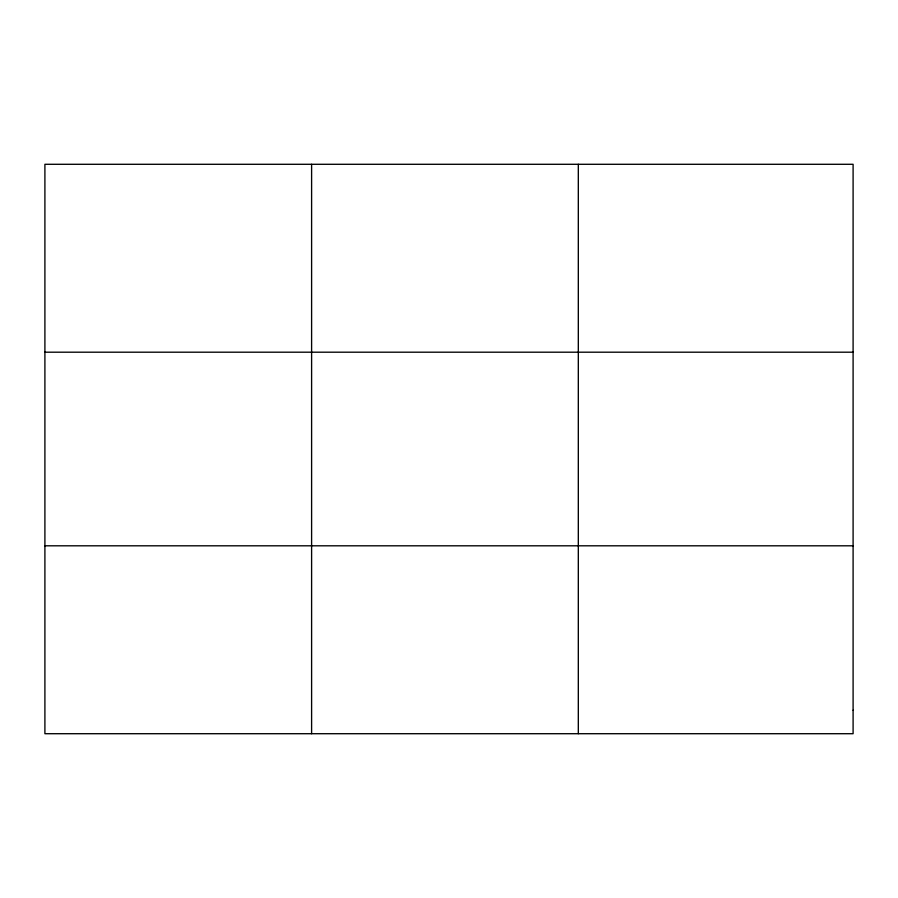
<?xml version="1.0" encoding="UTF-8"?>
<svg xmlns="http://www.w3.org/2000/svg" width="898" height="898" viewBox="0 0 898 898"><rect width="100%" height="100%" fill="white"/><g stroke="black" fill="none" stroke-linecap="round" stroke-linejoin="round"><path stroke-width="1.35" d="M311.606 733.711L311.606 164.289M578.312 733.711L578.312 164.289M44.9 352.196L853.1 352.196M44.9 545.804L853.1 545.804M853.1 710.217L853.1 733.711L44.9 733.711L44.9 164.289L853.1 164.289L853.1 710.217"/></g></svg>
